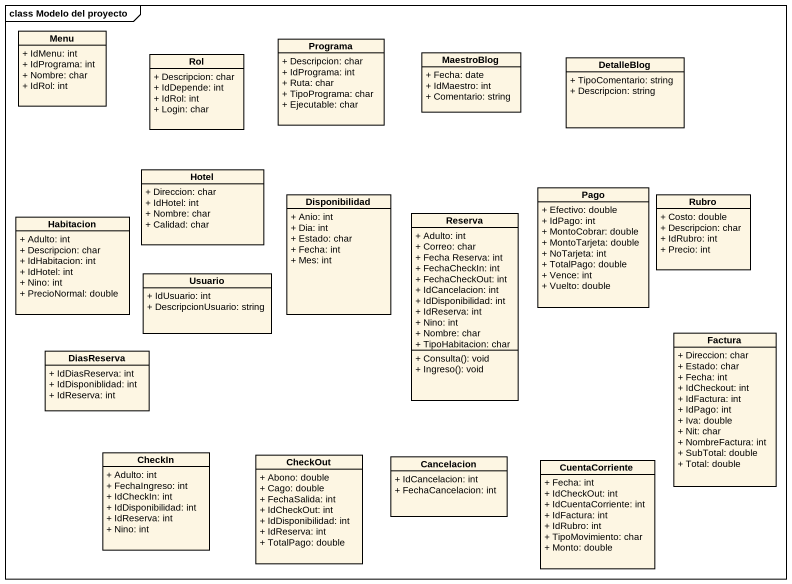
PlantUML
@startuml
mainframe class Modelo del proyecto
hide circle
hide empty members
skinparam classAttributeIconSize 0
class Menu {
  + IdMenu: int
  + IdPrograma: int
  + Nombre: char
  + IdRol: int
}
class Programa {
  + Descripcion: char
  + IdPrograma: int
  + Ruta: char
  + TipoPrograma: char
  + Ejecutable: char
}
class Rol {
  + Descripcion: char
  + IdDepende: int
  + IdRol: int
  + Login: char
}
class MaestroBlog {
  + Fecha: date
  + IdMaestro: int
  + Comentario: string
}
class DetalleBlog {
  + TipoComentario: string
  + Descripcion: string
}
class Hotel {
  + Direccion: char
  + IdHotel: int
  + Nombre: char
  + Calidad: char
}
class Pago {
  + Efectivo: double
  + IdPago: int
  + MontoCobrar: double
  + MontoTarjeta: double
  + NoTarjeta: int
  + TotalPago: double
  + Vence: int
  + Vuelto: double
}
class Habitacion {
  + Adulto: int
  + Descripcion: char
  + IdHabitacion: int
  + IdHotel: int
  + Nino: int
  + PrecioNormal: double
}
class Disponibilidad {
  + Anio: int
  + Dia: int
  + Estado: char
  + Fecha: int
  + Mes: int
}
class Reserva {
  + Adulto: int
  + Correo: char
  + Fecha Reserva: int
  + FechaCheckIn: int
  + FechaCheckOut: int
  + IdCancelacion: int
  + IdDisponibilidad: int
  + IdReserva: int
  + Nino: int
  + Nombre: char
  + TipoHabitacion: char
  + Consulta(): void
  + Ingreso(): void
}
class Rubro {
  + Costo: double
  + Descripcion: char
  + IdRubro: int
  + Precio: int
}
class Usuario {
  + IdUsuario: int
  + DescripcionUsuario: string
}
class Factura {
  + Direccion: char
  + Estado: char
  + Fecha: int
  + IdCheckout: int
  + IdFactura: int
  + IdPago: int
  + Iva: double
  + Nit: char
  + NombreFactura: int
  + SubTotal: double
  + Total: double
}
class DiasReserva {
  + IdDiasReserva: int
  + IdDisponiblidad: int
  + IdReserva: int
}
class CheckIn {
  + Adulto: int
  + FechaIngreso: int
  + IdCheckIn: int
  + IdDisponibilidad: int
  + IdReserva: int
  + Nino: int
}
class CheckOut {
  + Abono: double
  + Cago: double
  + FechaSalida: int
  + IdCheckOut: int
  + IdDisponibilidad: int
  + IdReserva: int
  + TotalPago: double
}
class Cancelacion {
  + IdCancelacion: int
  + FechaCancelacion: int
}
class CuentaCorriente {
  + Fecha: int
  + IdCheckOut: int
  + IdCuentaCorriente: int
  + IdFactura: int
  + IdRubro: int
  + TipoMovimiento: char
  + Monto: double
}
@enduml
